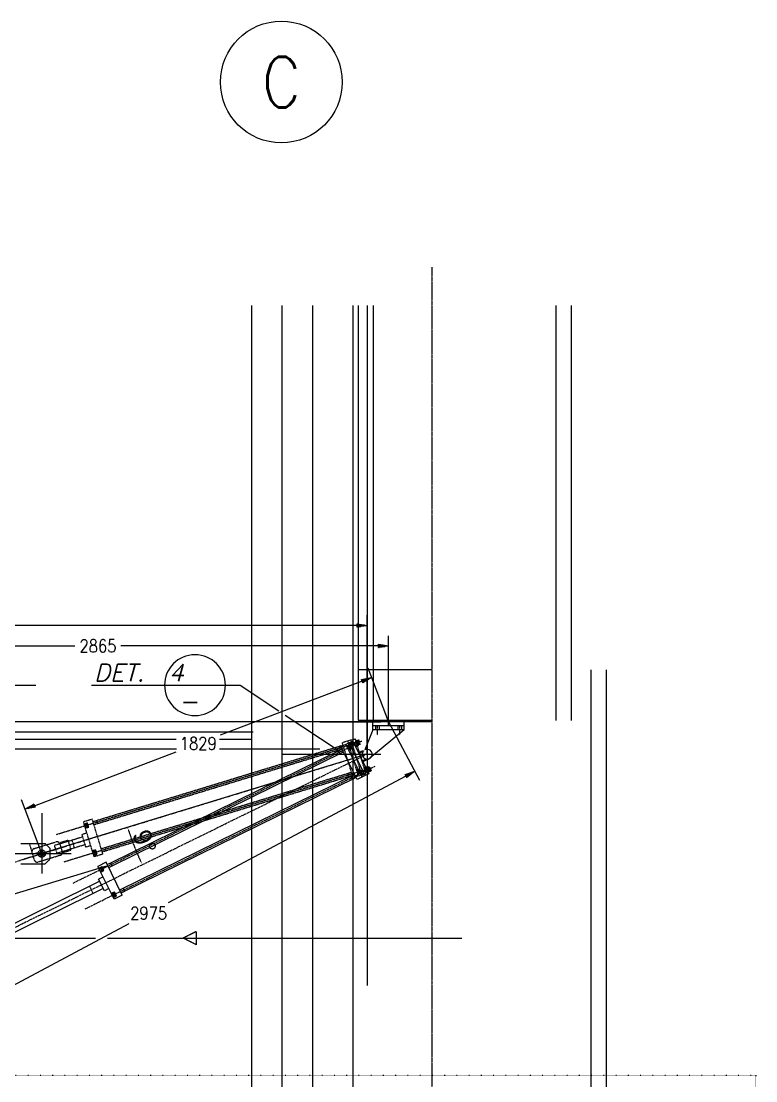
# Model space of a CAD drawing. Extents: x -326402 to 5111156, y -86404 to 1223589.
# Drawn here: x -48784 to -45162, y -35084 to -29859 of the extents above; entities that cross this region are included whole.
import ezdxf
from ezdxf.enums import TextEntityAlignment as Align

# ---------------------------------------------------------------- set-up
doc = ezdxf.new("R2010")
doc.units = 0
doc.header["$LTSCALE"] = 0.5
doc.header["$MEASUREMENT"] = 0
doc.header["$PDMODE"] = 1
for name, pattern in [('ACAD_ISO04W100', [30, 24, -3, 0, -3]), ('ACAD_ISO07W100', [3, 0, -3]), ('CENTER', [2, 1.25, -0.25, 0.25, -0.25]), ('HIDDEN', [9.525, 6.35, -3.175])]:
    doc.linetypes.add(name, pattern=pattern)
for name, color, linetype in [('47', 7, 'Continuous'), ('BCO', 4, 'Continuous'), ('DIM', 1, 'Continuous'), ('Texto', 2, 'Continuous'), ('truck', 7, 'ACAD_ISO07W100')]:
    doc.layers.add(name, color=color, linetype=linetype)
doc.styles.add('ROMANS', font='ROMANS.shx', dxfattribs={"width": 0.85})
doc.dimstyles.new('dimescala 25', dxfattribs={"dimscale": 0, "dimtxt": 62.5, "dimasz": 50, "dimexe": 50, "dimexo": 1, "dimgap": 20, "dimtad": 0, "dimtih": 1, "dimtoh": 1, "dimdec": 0, "dimlfac": -1, "dimzin": 4, "dimdsep": 46, "dimtxsty": 'ROMANS', "dimblk": 'PRCLFILL', "dimcen": 0, "dimclrd": 1, "dimclre": 1, "dimclrt": 1, "dimadec": 4, "dimazin": 3, "dimtfac": 1, "dimtdec": 0, "dimtofl": 0, "dimtmove": 0, "dimatfit": 3, "dimldrblk": 'PRCLFILL', "dimfxl": 0, "dimtolj": 1, "dimtzin": 4, "dimarcsym": 0})
doc.dimstyles.new('ISO-25', dxfattribs={"dimtxt": 90, "dimasz": 20, "dimexe": 10, "dimexo": 10, "dimgap": 10, "dimtad": 1, "dimdec": 0, "dimtxsty": 'Standard', "dimcen": 10, "dimadec": 0, "dimazin": 0, "dimtfac": 1, "dimtdec": 0, "dimtmove": 0, "dimatfit": 3, "dimfxl": 0, "dimarcsym": 0})
doc.dimstyles.get("Standard").update_dxf_attribs({"dimtxt": 0.1, "dimasz": 0.1, "dimexe": 0.18, "dimexo": 0.0625, "dimgap": 0.09, "dimtad": 0, "dimtih": 1, "dimtoh": 1, "dimdec": 4, "dimzin": 0, "dimdsep": 46, "dimtxsty": 'Standard', "dimcen": 0.09, "dimadec": 0, "dimazin": 0, "dimtfac": 1, "dimtdec": 4, "dimtofl": 0, "dimtmove": 0, "dimatfit": 3, "dimfxl": 0, "dimtolj": 1, "dimtzin": 0, "dimarcsym": 0})

# ---------------------------------------------------------------- blocks, each defined once
blk = doc.blocks.new('SS')
at = {"color": 8, "linetype": 'HIDDEN'}
for p, q in [((41, 140), (41, 120)), ((59, 140), (59, 120)), ((151, 140), (151, 120)), ((169, 140), (169, 120))]:
    blk.add_line(p, q, dxfattribs=at)
at = {"color": 1, "linetype": 'ACAD_ISO04W100'}
for p, q in [((50, 140), (50, 94.7)), ((160, 140), (160, 94.2))]:
    blk.add_line(p, q, dxfattribs=at)
blk.add_arc((0, 0), 24.3, 265.2274, 118.4654)
at = {"layer": 'DIM', "color": 4}
for p, q in [((28, 120), (-11.6, 21.3)), ((182, 120), (13.7, -20)), ((182, 140), (28, 140)), ((182, 120), (28, 120)), ((160, 140), (50, 140))]:
    blk.add_line(p, q, dxfattribs=at)
for points in [[(28, 120), (28, 140)], [(182, 120), (182, 140)]]:
    blk.add_lwpolyline(points, dxfattribs=at)
blk = doc.blocks.new('*D24')
at = {"layer": 'BCO', "color": 0, "linetype": 'HIDDEN', "lineweight": -2}
blk.add_arc((-47077.7, -33474), 1235.1, 197.912, 205.0722, dxfattribs=at)
at = {"layer": 'BCO', "color": 0, "linetype": 'HIDDEN'}
for points in [[(-48256.2, -33854.8), (-48249.8, -33852.8), (-48259, -33834.7)], [(-48193.5, -33995.9), (-48199.5, -33998.8), (-48187.9, -34015.4)]]:
    blk.add_solid(points, dxfattribs=at)
at = {"layer": 'Defpoints', "color": 0, "linetype": 'HIDDEN'}
for p in [(-47092, -33480.9), (-47077.7, -33474), (-48238.5, -33896.2), (-48682, -33964), (-48680.1, -34255.5)]:
    blk.add_point(p, dxfattribs=at)
at = {"layer": 'BCO', "color": 0, "linetype": 'HIDDEN', "insert": (-48175.8, -33906.3), "char_height": 90, "attachment_point": 5, "rotation": 291.4921}
blk.add_mtext('9°', dxfattribs=at)
blk = doc.blocks.new('PRCLFILL')
at = {"ltscale": 20}
for p, q in [((-1, 0.17), (0, 0)), ((-1, -0.17), (-1, 0.17)), ((0, 0), (-1, -0.17))]:
    blk.add_line(p, q, dxfattribs=at)
at = {"color": 0, "ltscale": 20}
for p, q in [((-1, 0.15), (-0.87, 0.15)), ((-1, 0.1), (-0.57, 0.1)), ((-1, 0.05), (-0.27, 0.05)), ((-1, 0), (-0.03, 0)), ((-1, -0.05), (-0.33, -0.05)), ((-1, -0.1), (-0.63, -0.1)), ((-1, -0.15), (-0.93, -0.15))]:
    blk.add_line(p, q, dxfattribs=at)
blk = doc.blocks.new('*D50')
at = {"layer": 'BCO', "color": 1, "linetype": 'Continuous', "lineweight": -2}
for p, q in [((-53499.3, -33471.8), (-53499.3, -32788.8)), ((-47077.7, -33473), (-47077.7, -32788.8)), ((-53449.3, -32838.8), (-49669.2, -32838.8)), ((-47127.7, -32838.8), (-49444.5, -32838.8))]:
    blk.add_line(p, q, dxfattribs=at)
at = {"layer": 'Defpoints', "color": 0, "linetype": 'Continuous'}
for p in [(-53499.3, -32838.8), (-53499.3, -33472.8), (-47077.7, -33474)]:
    blk.add_point(p, dxfattribs=at)
at = {"layer": 'BCO', "color": 1, "linetype": 'Continuous', "lineweight": -2, "xscale": 50, "yscale": 50, "zscale": 50, "rotation": 180}
blk.add_blockref('PRCLFILL', (-53499.3, -32838.8), dxfattribs=at)
at = {"layer": 'BCO', "color": 1, "linetype": 'Continuous', "lineweight": -2, "xscale": 50, "yscale": 50, "zscale": 50}
blk.add_blockref('PRCLFILL', (-47077.7, -32838.8), dxfattribs=at)
at = {"layer": 'BCO', "color": 1, "linetype": 'Continuous', "insert": (-49556.8, -32838.8), "char_height": 62.5, "attachment_point": 5, "style": 'ROMANS'}
blk.add_mtext('\\A1;6422', dxfattribs=at)
blk = doc.blocks.new('*D51')
at = {"layer": 'BCO', "color": 1, "linetype": 'Continuous', "lineweight": -2}
for p, q in [((-49837.7, -33255.2), (-49837.7, -32889.8)), ((-46972.7, -33255.2), (-46972.7, -32889.8)), ((-49787.7, -32939.8), (-48518.8, -32939.8)), ((-47022.7, -32939.8), (-48291.6, -32939.8))]:
    blk.add_line(p, q, dxfattribs=at)
at = {"layer": 'Defpoints', "color": 0, "linetype": 'Continuous'}
for p in [(-49837.7, -32939.8), (-49837.7, -33256.2), (-46972.7, -33256.2)]:
    blk.add_point(p, dxfattribs=at)
at = {"layer": 'BCO', "color": 1, "linetype": 'Continuous', "lineweight": -2, "xscale": 50, "yscale": 50, "zscale": 50, "rotation": 180}
blk.add_blockref('PRCLFILL', (-49837.7, -32939.8), dxfattribs=at)
at = {"layer": 'BCO', "color": 1, "linetype": 'Continuous', "lineweight": -2, "xscale": 50, "yscale": 50, "zscale": 50}
blk.add_blockref('PRCLFILL', (-46972.7, -32939.8), dxfattribs=at)
at = {"layer": 'BCO', "color": 1, "linetype": 'Continuous', "insert": (-48405.2, -32939.8), "char_height": 62.5, "attachment_point": 5, "style": 'ROMANS'}
blk.add_mtext('\\A1;2865', dxfattribs=at)
blk = doc.blocks.new('*D54')
at = {"layer": 'BCO', "color": 1, "linetype": 'Continuous', "lineweight": -2}
for p, q in [((-46973.1, -33313), (-47073.6, -33048.8)), ((-47102.6, -33113.3), (-47801.9, -33379.2)), ((-48718.4, -33727.7), (-48019, -33461.8)), ((-48682.4, -33963), (-48782.9, -33698.8))]:
    blk.add_line(p, q, dxfattribs=at)
at = {"layer": 'Defpoints', "color": 0, "linetype": 'Continuous'}
for p in [(-47055.8, -33095.5), (-46972.7, -33314), (-48682, -33964)]:
    blk.add_point(p, dxfattribs=at)
at = {"layer": 'BCO', "color": 1, "linetype": 'Continuous', "lineweight": -2, "xscale": 50, "yscale": 50, "zscale": 50}
for p, rotation in [((-47055.8, -33095.5), 20.8207657397093), ((-48765.1, -33745.5), 200.8207657397093)]:
    blk.add_blockref('PRCLFILL', p, dxfattribs=dict(at, rotation=rotation))
at = {"layer": 'BCO', "color": 1, "linetype": 'Continuous', "insert": (-47910.5, -33420.5), "char_height": 62.5, "attachment_point": 5, "style": 'ROMANS'}
blk.add_mtext('\\A1;1829', dxfattribs=at)
blk = doc.blocks.new('*D55')
at = {"layer": 'BCO', "color": 1, "linetype": 'Continuous', "lineweight": -2}
for p, q in [((-46972.3, -33314.8), (-46819.2, -33601.8)), ((-46886.9, -33581.2), (-48059.2, -34206.4)), ((-49423.6, -34934.2), (-48251.4, -34308.9)), ((-49597.3, -34714.8), (-49444.2, -35001.8))]:
    blk.add_line(p, q, dxfattribs=at)
at = {"layer": 'Defpoints', "color": 0, "linetype": 'Continuous'}
for p in [(-46972.7, -33314), (-49597.7, -34714), (-49467.8, -34957.7)]:
    blk.add_point(p, dxfattribs=at)
at = {"layer": 'BCO', "color": 1, "linetype": 'Continuous', "lineweight": -2, "xscale": 50, "yscale": 50, "zscale": 50}
for p, rotation in [((-46842.8, -33557.7), 28.07269935186831), ((-49467.8, -34957.7), 208.0726993518683)]:
    blk.add_blockref('PRCLFILL', p, dxfattribs=dict(at, rotation=rotation))
at = {"layer": 'BCO', "color": 1, "linetype": 'Continuous', "insert": (-48155.3, -34257.7), "char_height": 62.5, "attachment_point": 5, "style": 'ROMANS'}
blk.add_mtext('\\A1;2975', dxfattribs=at)

msp = doc.modelspace()

# ---------------------------------------------------------------- linework, layer by layer
at = {"color": 4}
for p, q in [((-49444, -33133.4), (-48711.3, -33133.4)), ((-48436.4, -33133.4), (-47703.7, -33133.4))]:
    msp.add_line(p, q, dxfattribs=at)
msp.add_ellipse((-47926.7, -33133.3), major_axis=(106.1, 106.1), ratio=1, start_param=5.497787, end_param=11.780972, dxfattribs=at)
at = {"layer": '47', "color": 8, "linetype": 'Continuous'}
for p, q in [((-47647.7, -31260.3), (-47647.7, -37652.3)), ((-47647.7, -31260.3), (-47647.7, -37652.3)), ((-46147.7, -31260.3), (-46147.7, -33308.1)), ((-46072.7, -31260.3), (-46072.7, -33308.1)), ((-46758.2, -33058.1), (-47122.7, -33058.1)), ((-45972.7, -35713.1), (-45972.7, -33058.1)), ((-45897.7, -35463.1), (-45897.7, -33058.1)), ((-46758.2, -33308.1), (-47122.7, -33308.1)), ((-51109.7, -33364), (-47640.3, -33364)), ((-49903, -33400.3), (-48019.6, -33400.3)), ((-47806.6, -33400.3), (-47647.7, -33400.3)), ((-57884.8, -33447), (-48017.2, -33447)), ((-47806.6, -33447), (-47311.1, -33447))]:
    msp.add_line(p, q, dxfattribs=at)
at = {"layer": '47', "color": 8, "linetype": 'HIDDEN'}
for p, q in [((-47497.7, -31260.3), (-47497.7, -38762)), ((-47347.7, -31260.3), (-47347.7, -37652.3)), ((-47147.7, -31260.3), (-47147.7, -37607.3)), ((-47122.7, -31260.3), (-47122.7, -33308.1)), ((-47077.7, -31260.3), (-47077.7, -34614)), ((-47047.7, -31260.3), (-47047.7, -33308.1))]:
    msp.add_line(p, q, dxfattribs=at)
at = {"layer": '47', "color": 7, "linetype": 'Continuous'}
msp.add_line((-46758.2, -33314), (-57884.8, -33314), dxfattribs=at)
at = {"layer": '47', "color": 1, "linetype": 'Continuous'}
for p, q in [((-48853.5, -34381), (-48417.9, -34381)), ((-48357.5, -34381), (-46611.7, -34381))]:
    msp.add_line(p, q, dxfattribs=at)
at = {"layer": 'BCO', "color": 1, "linetype": 'CENTER'}
for p, q in [((-46758.2, -31072.2), (-46758.2, -37616.7)), ((-48742, -33920.2), (-48730.3, -33958.3)), ((-47921.2, -34349.1), (-47984.8, -34381)), ((-47921.2, -34413), (-47984.8, -34381))]:
    msp.add_line(p, q, dxfattribs=at)
at = {"layer": 'BCO', "color": 4, "linetype": 'Continuous'}
for p, q in [((-47703.7, -33133.4), (-47513.4, -33259.4)), ((-47481.6, -33280.4), (-47221.1, -33453))]:
    msp.add_line(p, q, dxfattribs=at)
at = {"layer": 'BCO', "color": 1, "linetype": 'Continuous'}
for p, q in [((-46972.7, -33334), (-46972.7, -33256.2)), ((-47049.7, -33334), (-47049.7, -33314)), ((-46895.7, -33334), (-46895.7, -33314)), ((-47921.2, -34349.1), (-47921.2, -34413))]:
    msp.add_line(p, q, dxfattribs=at)
at = {"layer": 'BCO', "color": 8}
for p, q in [((-47311.1, -33314), (-47010.7, -33314)), ((-47077.7, -33474), (-48682, -33964)), ((-47497.7, -33474), (-47203.5, -33474)), ((-47311.1, -33474), (-47010.7, -33474)), ((-48832, -33964), (-48537, -33964))]:
    msp.add_line(p, q, dxfattribs=at)
at = {"layer": 'BCO', "color": 8, "linetype": 'HIDDEN'}
for p, q in [((-48609.5, -33869.1), (-47103.4, -33408.6)), ((-48411.2, -33800.1), (-47196.2, -33428.6)), ((-47210.2, -33449.6), (-47214.8, -33434.3)), ((-47156.7, -33404), (-47199.7, -33417.1)), ((-47147.1, -33589.3), (-47199.7, -33417.1)), ((-47120.5, -33581.1), (-47173.1, -33409)), ((-47170.1, -33418.6), (-47153.7, -33413.6)), ((-47169.6, -33420.3), (-47153.2, -33415.2)), ((-47168.6, -33423.7), (-47152.2, -33418.7)), ((-47165.7, -33433.1), (-47149.3, -33428.1)), ((-47164.6, -33436.7), (-47148.2, -33431.7)), ((-47163.7, -33439.7), (-47147.3, -33434.7)), ((-47104, -33576.1), (-47156.7, -33404)), ((-47133.9, -33407.6), (-47117.5, -33402.5)), ((-47133.4, -33409.2), (-47117, -33404.2)), ((-47132.4, -33412.6), (-47116, -33407.6)), ((-47129.5, -33422.1), (-47113.1, -33417.1)), ((-47128.4, -33425.6), (-47112, -33420.6)), ((-47127.5, -33428.6), (-47111.1, -33423.6)), ((-48406.5, -33815.4), (-47191.5, -33443.9)), ((-47095.1, -33457), (-47117.4, -33463.8)), ((-48571.9, -34003.9), (-47048.3, -33538.1)), ((-47129.8, -33550.5), (-47113.4, -33545.5)), ((-47070, -33496.9), (-47104.1, -33507.4)), ((-47094.3, -33539.7), (-47077.8, -33534.6)), ((-47093.2, -33543.2), (-47076.8, -33538.2)), ((-47092.1, -33546.6), (-47075.7, -33541.6)), ((-47077.8, -33534.6), (-47070.8, -33557.6)), ((-48388.9, -33939.6), (-47155.2, -33562.5)), ((-48384.2, -33954.9), (-47150.6, -33577.8)), ((-47173.9, -33568.2), (-47155.2, -33562.5)), ((-47169.2, -33583.5), (-47173.9, -33568.2)), ((-47169.2, -33583.5), (-47150.6, -33577.8)), ((-47104, -33576.1), (-47147.1, -33589.3)), ((-47128.7, -33554.1), (-47112.3, -33549)), ((-47127.7, -33557.5), (-47111.3, -33552.5)), ((-47124.8, -33566.9), (-47108.4, -33561.9)), ((-47123.7, -33570.5), (-47107.3, -33565.5)), ((-47122.8, -33573.5), (-47106.4, -33568.4)), ((-47089.2, -33556.1), (-47072.8, -33551.1)), ((-47088.2, -33559.6), (-47071.7, -33554.6)), ((-47087.2, -33562.6), (-47070.8, -33557.6)), ((-48682, -33764), (-48682, -34064)), ((-48433.3, -33794.3), (-48476.4, -33807.4)), ((-48423.7, -33979.6), (-48476.4, -33807.4)), ((-48380.7, -33966.4), (-48433.3, -33794.3)), ((-48429.8, -33805.8), (-48411.2, -33800.1)), ((-48406.5, -33815.4), (-48411.2, -33800.1)), ((-48473.4, -33817.1), (-48457, -33812.1)), ((-48472.9, -33818.7), (-48456.5, -33813.7)), ((-48471.9, -33822.1), (-48455.4, -33817.1)), ((-48469, -33831.6), (-48452.5, -33826.6)), ((-48467.9, -33835.1), (-48451.5, -33830.1)), ((-48467, -33838.1), (-48450.5, -33833.1)), ((-48450.5, -33833.1), (-48457, -33812.1)), ((-48425.1, -33821.1), (-48406.5, -33815.4)), ((-48720, -33939), (-48612.1, -33906)), ((-48532.4, -33897.8), (-48593.3, -33916.4)), ((-48479.8, -33881.7), (-48532.4, -33897.8)), ((-48520.7, -33936), (-48532.4, -33897.8)), ((-48459.5, -33862.4), (-48483.5, -33869.7)), ((-48464.4, -33931.9), (-48483.5, -33869.7)), ((-48836, -33964), (-48640, -33964)), ((-48786, -33914), (-48665, -33914)), ((-48718.3, -33996), (-48730, -33957.7)), ((-48699.7, -33959.2), (-48727.5, -33967.6)), ((-48682, -33920.9), (-48682, -34004.6)), ((-48640, -33989), (-48640, -33939)), ((-48595, -33916.4), (-48619, -33923.8)), ((-48607.3, -33962), (-48619, -33923.8)), ((-48581.7, -33954.2), (-48607.3, -33962)), ((-48520.7, -33936), (-48581.6, -33954.6)), ((-48468.1, -33919.9), (-48520.7, -33936)), ((-48440.5, -33924.6), (-48464.4, -33931.9)), ((-48433.1, -33949), (-48416.7, -33943.9)), ((-48432, -33952.5), (-48415.6, -33947.5)), ((-48431, -33955.9), (-48414.5, -33950.9)), ((-48428.1, -33965.4), (-48411.6, -33960.4)), ((-48427, -33968.9), (-48410.6, -33963.9)), ((-48409.6, -33966.9), (-48416.7, -33943.9)), ((-48388.9, -33939.6), (-48370.2, -33933.9)), ((-48384.2, -33954.9), (-48365.5, -33949.2)), ((-48365.5, -33949.2), (-48370.2, -33933.9)), ((-48786, -34014), (-48665, -34014)), ((-48591.7, -33972.9), (-48699.9, -34006)), ((-48665, -34014), (-48640, -33989)), ((-48426.1, -33971.9), (-48409.6, -33966.9)), ((-48380.7, -33966.4), (-48423.7, -33979.6))]:
    msp.add_line(p, q, dxfattribs=at)
at = {"layer": 'BCO', "color": 0}
msp.add_line((-48640, -33939), (-48665, -33914), dxfattribs=at)
at = {"layer": 'BCO', "color": 8, "linetype": 'HIDDEN'}
msp.add_lwpolyline([(-47156.7, -33404), (-47137.5, -33398.1), (-47084.9, -33570.3), (-47104, -33576.1)], close=True, dxfattribs=at)
for points in [[(-48580.1, -33959.4), (-48541.7, -33947.7, 0.414214), (-48538.4, -33941.4), (-48550.1, -33903.2, 0.414214), (-48556.3, -33899.8), (-48594.7, -33911.6)], [(-48591.7, -33972.9, 0.414214), (-48581.7, -33954.2)]]:
    msp.add_lwpolyline(points, format="xyb", dxfattribs=at)
msp.add_lwpolyline([(-48593.4, -33915.9), (-48581.7, -33954.2)], dxfattribs=at)
for radius in [18, 10.8, 8.73]:
    msp.add_circle((-48682, -33964), radius, dxfattribs=at)
for centre, radius, start, end in [((-47077.7, -33474), 24.3, 135.8854, 282.0815), ((-48607.7, -33920.3), 15, 17, 107), ((-48715.6, -33953.3), 15, 107, 197), ((-48703.9, -33991.6), 15, 197, 287)]:
    msp.add_arc(centre, radius, start, end, dxfattribs=at)
at = {"layer": 'DIM', "color": 1, "linetype": 'ACAD_ISO04W100'}
for p, q in [((-48526.6, -34108.9), (-47113.5, -33413.5)), ((-47092, -33481), (-49509.1, -34670.3)), ((-47092.9, -33478.6), (-48782.6, -33995.2)), ((-48467.9, -34236), (-47038.4, -33532.6))]:
    msp.add_line(p, q, dxfattribs=at)
at = {"layer": 'DIM', "color": 4}
for p, q in [((-47166.8, -33417.5), (-47207.2, -33437.3)), ((-47127.7, -33598.9), (-47207.2, -33437.3)), ((-47177.8, -33434.1), (-47162.4, -33426.5)), ((-47177, -33435.6), (-47161.6, -33428.1)), ((-47175.5, -33438.9), (-47160, -33431.3)), ((-47171.1, -33447.7), (-47155.7, -33440.2)), ((-47087.4, -33579), (-47166.8, -33417.5)), ((-47143.8, -33417.4), (-47128.4, -33409.8)), ((-47143.1, -33418.9), (-47127.7, -33411.3)), ((-47141.5, -33422.1), (-47126.1, -33414.6)), ((-47137.1, -33431), (-47121.7, -33423.4)), ((-47135.5, -33434.3), (-47120.1, -33426.8)), ((-47134.1, -33437.2), (-47118.7, -33429.6)), ((-48341.9, -34009), (-47201.9, -33448.1)), ((-48334.8, -34023.4), (-47194.8, -33462.5)), ((-47212.3, -33471.1), (-47219.4, -33456.7)), ((-47169.5, -33451.1), (-47154, -33443.5)), ((-47168.1, -33453.9), (-47152.7, -33446.3)), ((-47097.6, -33460), (-47118.6, -33470.3)), ((-47066.4, -33495.4), (-47098.4, -33511.2)), ((-47083.5, -33541.4), (-47068.1, -33533.9)), ((-47081.9, -33544.8), (-47066.5, -33537.2)), ((-47080.3, -33548), (-47064.9, -33540.4)), ((-47068.1, -33533.9), (-47057.5, -33555.4)), ((-48297.6, -34143.3), (-47140.1, -33573.7)), ((-48290.5, -34157.6), (-47133, -33588.1)), ((-47150.5, -33596.7), (-47157.6, -33582.3)), ((-47087.4, -33579), (-47127.7, -33598.9)), ((-47116.9, -33557.9), (-47101.5, -33550.3)), ((-47115.3, -33561.2), (-47099.9, -33553.6)), ((-47113.7, -33564.4), (-47098.3, -33556.8)), ((-47109.3, -33573.3), (-47093.9, -33565.7)), ((-47107.7, -33576.6), (-47092.3, -33569)), ((-47106.3, -33579.4), (-47090.9, -33571.8)), ((-47076, -33556.9), (-47060.5, -33549.3)), ((-47074.3, -33560.2), (-47058.9, -33552.6)), ((-47072.9, -33563), (-47057.5, -33555.4)), ((-48364.7, -34006.9), (-48405, -34026.8)), ((-48285.2, -34168.4), (-48364.7, -34006.9)), ((-48325.6, -34188.3), (-48405, -34026.8)), ((-48400.6, -34035.8), (-48385.2, -34028.2)), ((-48399.8, -34037.3), (-48384.4, -34029.7)), ((-48398.3, -34040.5), (-48382.8, -34033)), ((-48393.9, -34049.4), (-48378.5, -34041.8)), ((-48392.3, -34052.7), (-48376.8, -34045.2)), ((-48390.9, -34055.6), (-48375.5, -34048)), ((-48375.5, -34048), (-48385.2, -34028.2)), ((-48396.6, -34100.6), (-48445.9, -34124.9)), ((-48379.7, -34078.4), (-48402.1, -34089.4)), ((-48373.4, -34147.7), (-48402.1, -34089.4)), ((-48445.9, -34124.9), (-49477.4, -34632.4)), ((-48428.3, -34160.8), (-49459.7, -34668.3)), ((-48378.9, -34136.5), (-48428.3, -34160.8)), ((-48351, -34136.7), (-48373.4, -34147.7)), ((-48339.7, -34159.6), (-48324.3, -34152)), ((-48338.1, -34162.9), (-48322.7, -34155.3)), ((-48336.5, -34166.1), (-48321.1, -34158.5)), ((-48332.1, -34175), (-48316.7, -34167.4)), ((-48330.5, -34178.3), (-48315.1, -34170.7)), ((-48285.2, -34168.4), (-48325.6, -34188.3)), ((-48313.7, -34173.5), (-48324.3, -34152)), ((-48329.1, -34181.1), (-48313.7, -34173.5))]:
    msp.add_line(p, q, dxfattribs=at)
at = {"layer": 'DIM'}
for p, q in [((-47102.8, -33586.6), (-47182.2, -33425.1)), ((-47157.6, -33582.3), (-47140.1, -33573.7)), ((-47150.5, -33596.7), (-47133, -33588.1)), ((-48359.4, -34017.7), (-48341.9, -34009)), ((-48334.8, -34023.4), (-48341.9, -34009)), ((-48352.3, -34032), (-48334.8, -34023.4)), ((-48297.6, -34143.3), (-48280.1, -34134.7)), ((-48290.5, -34157.6), (-48273, -34149)), ((-48273, -34149), (-48280.1, -34134.7))]:
    msp.add_line(p, q, dxfattribs=at)
at = {"layer": 'DIM', "linetype": 'ACAD_ISO04W100'}
msp.add_line((-48816.9, -34005.7), (-48560.4, -33927.2), dxfattribs=at)
at = {"layer": 'DIM', "color": 8, "linetype": 'HIDDEN'}
msp.add_line((-48428.3, -34160.8), (-48445.9, -34124.9), dxfattribs=at)
at = {"layer": 'DIM', "color": 4}
msp.add_lwpolyline([(-47166.8, -33417.5), (-47148.9, -33408.7), (-47069.4, -33570.2), (-47087.4, -33579)], close=True, dxfattribs=at)
at = {"layer": 'DIM', "color": 8, "linetype": 'HIDDEN'}
msp.add_arc((-47077.7, -33474), 24.3, 145.0854, 291.2815, dxfattribs=at)
at = {"layer": 'Texto'}
msp.add_circle((-47500.9, -30159), 300, dxfattribs=at)
at = {"layer": 'truck', "color": 8}
for p, q in [((-51236.5, -35055.7), (-45161.5, -35055.7)), ((-45161.5, -35055.7), (-45161.5, -36253.9))]:
    msp.add_line(p, q, dxfattribs=at)

# ---------------------------------------------------------------- block references
at = {"layer": 'BCO', "color": 1, "linetype": 'CENTER'}
msp.add_blockref('SS', (-47077.7, -33474), dxfattribs=at)

# ---------------------------------------------------------------- texts
at = {"color": 4, "style": 'ROMANS', "oblique": 15, "width": 1.035276}
msp.add_text('DET.  4', height=84.52, dxfattribs=at).set_placement((-48424.7, -33113.9))
msp.add_attdef('-', (-48007.5, -33254.4), '', height=84.5, dxfattribs=at)
at = {"layer": 'Texto', "color": 3, "style": 'ROMANS', "width": 0.85}
msp.add_text('C', height=250, rotation=359.9897, dxfattribs=at).set_placement((-47500.9, -30159), align=Align.MIDDLE_CENTER)

# ---------------------------------------------------------------- dimensions: what is measured, and where the dimension line sits
at = {"layer": 'BCO', "color": 1, "linetype": 'Continuous'}
dim = msp.add_linear_dim(base=(-53499.3, -32838.8), p1=(-47077.7, -33474), p2=(-53499.3, -33472.8), dimstyle='dimescala 25', override={"dimscale": 1}, dxfattribs=at)
dim.commit()
dim.dimension.update_dxf_attribs({"geometry": '*D50', "text_midpoint": (-49556.8, -32838.8), "dimtype": 160})
dim = msp.add_linear_dim(base=(-49837.7, -32939.8), p1=(-46972.7, -33256.2), p2=(-49837.7, -33256.2), dimstyle='dimescala 25', override={"dimscale": 1}, dxfattribs=at)
dim.commit()
dim.dimension.update_dxf_attribs({"geometry": '*D51', "text_midpoint": (-48405.2, -32939.8)})
for p1, p2, distance, picture, middle in [((-48682, -33964), (-46972.7, -33314), 233.7, '*D54', (-47910.5, -33420.5)), ((-46972.7, -33314), (-49597.7, -34714), 276.2, '*D55', (-48155.3, -34257.7))]:
    dim = msp.add_aligned_dim(p1=p1, p2=p2, distance=distance, dimstyle='dimescala 25', override={"dimscale": 1}, dxfattribs=at)
    dim.commit()
    dim.dimension.update_dxf_attribs({"geometry": picture, "text_midpoint": middle})
at = {"layer": 'BCO', "color": 8, "linetype": 'HIDDEN'}
dim = msp.add_angular_dim_2l(base=(-48238.5, -33896.2), line1=((-47092, -33480.9), (-48680.1, -34255.5)), line2=((-47077.7, -33474), (-48682, -33964)), dimstyle='ISO-25', dxfattribs=at)
dim.commit()
dim.dimension.update_dxf_attribs({"geometry": '*D24', "text_midpoint": (-48175.8, -33906.3)})

# ---------------------------------------------------------------- leaders
at = {"layer": 'BCO', "color": 1}
msp.add_leader([(-48363.7, -34026.1), (-49031.7, -34227.2), (-49558, -34227.2)], dimstyle='Standard', override={"dimgap": 0.09, "dimtad": 0}, dxfattribs=at)

doc.saveas('drawing.dxf')
